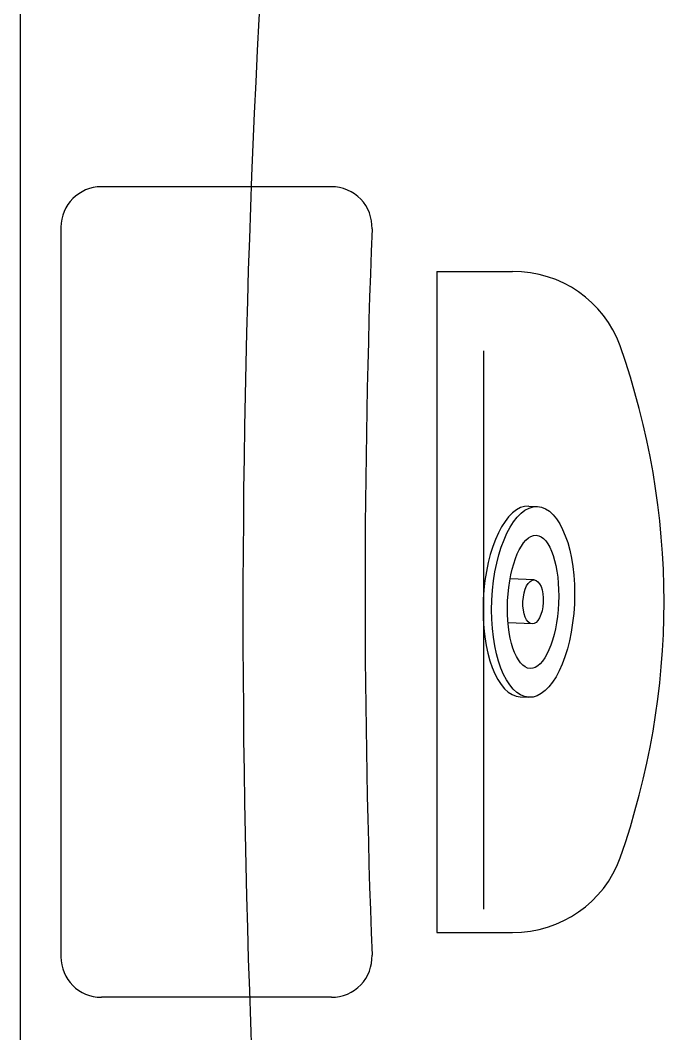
# Model space of a CAD drawing. Header units: millimetres. Extents: x -1273.05 to -1271.22, y 2211.68 to 2212.58.
# Drawn here: x -1273.0539 to -1272.8915, y 2212.0265 to 2212.2766 of the extents above; entities that cross this region are included whole.
import ezdxf

# ---------------------------------------------------------------- set-up
doc = ezdxf.new("R2010")
doc.units = ezdxf.units.MM
doc.header["$LTSCALE"] = 10
doc.layers.add('jacuzzi', color=1, linetype='Continuous')

msp = doc.modelspace()

# ---------------------------------------------------------------- linework, layer by layer
at = {"layer": 'jacuzzi', "color": 3}
msp.add_line((-1273.053852965447, 2212.555862996508), (-1273.053852965447, 2211.710240386304), dxfattribs=at)
at = {"layer": 'jacuzzi'}
for p, q in [((-1272.977120349209, 2212.235485903863), (-1273.033852965447, 2212.235485903863)), ((-1273.043852965447, 2212.225485903863), (-1273.043852965447, 2212.045485903863)), ((-1272.951148883815, 2212.2146171761), (-1272.951148883815, 2212.051486206713)), ((-1272.951148883815, 2212.2146171761), (-1272.932475414427, 2212.2146171761)), ((-1272.939669291978, 2212.195000630043), (-1272.939669291978, 2212.057245528002)), ((-1272.928469696217, 2212.156693048626), (-1272.926353352916, 2212.156597939867)), ((-1272.927167331273, 2212.13848543739), (-1272.933089180051, 2212.13875156609)), ((-1272.92765571786, 2212.127617945423), (-1272.933577566638, 2212.127884074123)), ((-1272.930586039519, 2212.109600551706), (-1272.928469696217, 2212.109505442946)), ((-1272.951148883815, 2212.051486206713), (-1272.932475414427, 2212.051486206713)), ((-1272.977120314736, 2212.035485903863), (-1273.033852965447, 2212.035485903863))]:
    msp.add_line(p, q, dxfattribs=at)
for centre, radius, start, end in [((-1273.033852965447, 2212.225485903863), 0.009999999999999787, 90, 180), ((-1272.977120349209, 2212.225485903863), 0.009999999999999787, 357.7923641857143, 90), ((-1270.642476915663, 2212.13548635098), 2.32637751258541, 177.7923641857143, 182.2076577611587), ((-1273.033852965447, 2212.045485903863), 0.009999999999999787, 180, 270), ((-1272.977120314736, 2212.045485903863), 0.009999999999999787, 270, 2.207657761158708)]:
    msp.add_arc(centre, radius, start, end, dxfattribs=at)
for centre, major_axis, ratio, start_param, end_param in [((-1270.099774184711, 2212.129929251691), (2.899180565354197, 2.592741387667662e-14), 0.9706639344262299, 3.053627588782143, 3.229558094698747), ((-1272.932475414427, 2212.187428681202), (0.02801020408163208, 2.659313249121338e-17), 0.9706639344262273, 0.3302973548292519, 1.570796326794896), ((-1273.09586827157, 2212.133051691406), (0.2007397959183625, 5.405647191445663e-15), 0.9706639344262291, 5.952887952350307, 6.613482662008811), ((-1272.929527867868, 2212.133146800166), (0.001058171650933555, 0.02354624846028894), 0.4319527517569434, 6.283185307179586, 9.42477796076938), ((-1272.927411524566, 2212.133051691406), (-0.0002441932933841422, -0.005433745983731981), 0.4618882339361123, -3.141592653589793, 3.141592653589793), ((-1272.932475414427, 2212.07867470161), (0.02801020408163208, 2.659313249121338e-17), 0.9706639344262273, 4.712388980384689, 5.952887952350325)]:
    msp.add_ellipse(centre, major_axis=major_axis, ratio=ratio, start_param=start_param, end_param=end_param, dxfattribs=at)
for major_axis, ratio in [((0.001058171650933555, 0.02354624846028894), 0.4319527517569434), ((0.0007388415939770375, 0.01644057249996357), 0.3816444813108653)]:
    msp.add_ellipse((-1272.927411524566, 2212.133051691406), major_axis=major_axis, ratio=ratio, dxfattribs=at)

doc.saveas('drawing.dxf')
